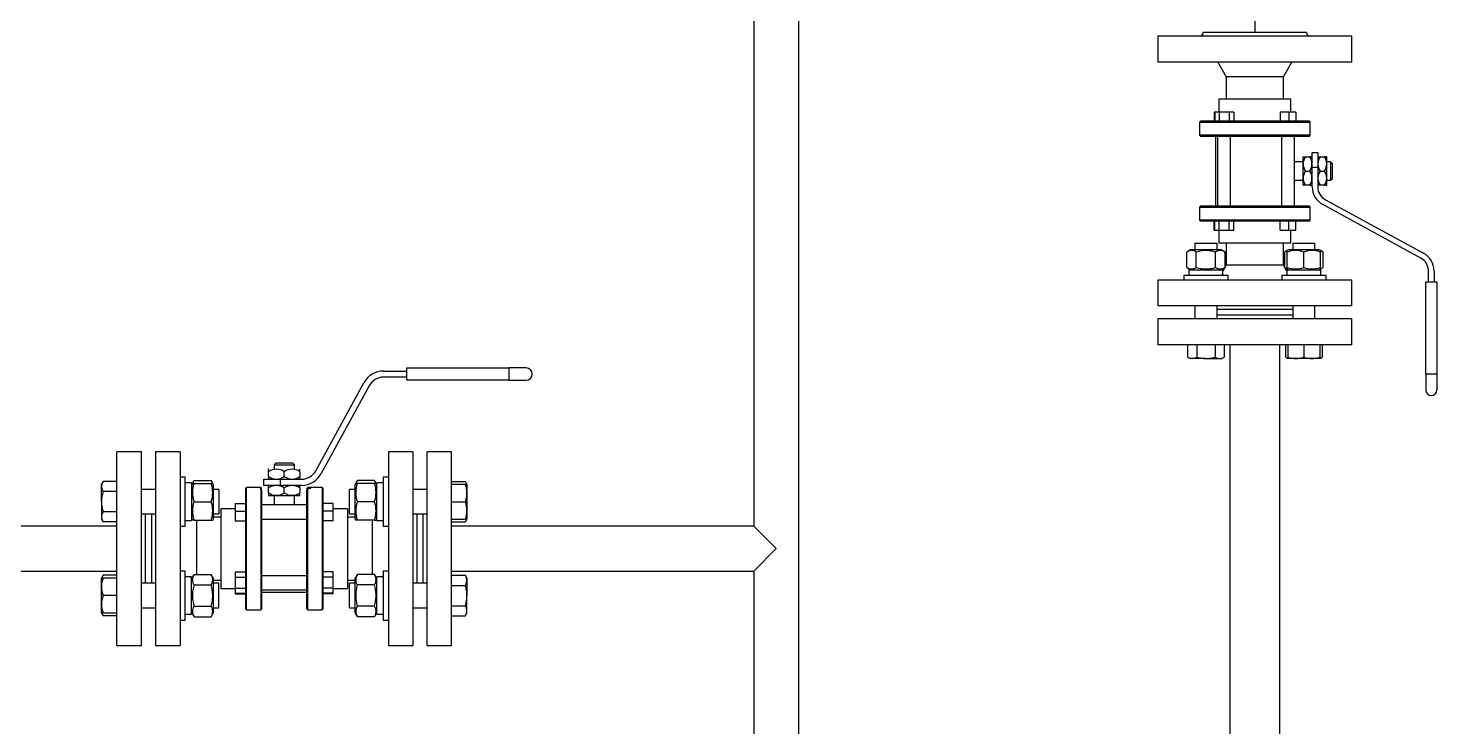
# Model space of a CAD drawing. Extents: x -681219 to -550379, y -242630 to -158199.
# Drawn here: x -632860 to -631886, y -172770 to -172287 of the extents above; entities that cross this region are included whole.
import ezdxf

# ---------------------------------------------------------------- set-up
doc = ezdxf.new("R2010")
doc.units = 0
doc.header["$LTSCALE"] = 1000
doc.linetypes.add('K', pattern=[2.5, 1.25, -0.25, 0.25, -0.25, 0.25, -0.25])
for name, color, linetype in [('$DDT_AUDIT_GENERATED_(78)', 7, 'CONTINUOUS'), ('$DDT_AUDIT_GENERATED_(9B)', 7, 'CONTINUOUS'), ('07', 6, 'K'), ('12_GB93', 7, 'CONTINUOUS'), ('12_GB97.1', 7, 'CONTINUOUS'), ('GBT_9119.8_法兰_DN', 7, 'CONTINUOUS'), ('M12_GB6170', 7, 'CONTINUOUS'), ('M12×50_GB5782', 7, 'CONTINUOUS'), ('M12×55_GB5782', 7, 'CONTINUOUS'), ('MYGL165_070101', 7, 'CONTINUOUS'), ('MYGL165_070102', 7, 'CONTINUOUS'), ('MYGL165_070201', 7, 'CONTINUOUS'), ('MYGL165_080101', 7, 'CONTINUOUS')]:
    doc.layers.add(name, color=color, linetype=linetype)

msp = doc.modelspace()

# ---------------------------------------------------------------- linework, layer by layer
at = {"layer": '$DDT_AUDIT_GENERATED_(78)', "color": 7, "linetype": 'Continuous'}
for p, q in [((-632078.8056, -172292.8075), (-632078.8056, -172310.6898)), ((-631944.6879, -172292.8075), (-632078.8056, -172292.8075)), ((-631975.9821, -172290.2529), (-632047.5115, -172290.2529)), ((-631944.6879, -172310.6898), (-631944.6879, -172292.8075)), ((-631944.6879, -172310.6898), (-632078.8056, -172310.6898)), ((-632037.293, -172310.6898), (-632031.5451, -172320.9083)), ((-631991.9484, -172320.9083), (-631986.2005, -172310.6898)), ((-632031.5451, -172320.9083), (-632031.5451, -172336.2361)), ((-631991.9484, -172320.9083), (-632031.5451, -172320.9083)), ((-631991.9484, -172336.2361), (-631991.9484, -172320.9083)), ((-632036.6543, -172336.2361), (-632036.6543, -172345.1772)), ((-631986.8392, -172336.2361), (-632036.6543, -172336.2361)), ((-631986.8392, -172345.1772), (-631986.8392, -172336.2361)), ((-632040.0262, -172345.1772), (-632040.0262, -172351.5638)), ((-632039.5189, -172345.1772), (-632040.0262, -172345.1772)), ((-632039.5189, -172345.1772), (-632039.5189, -172351.5638)), ((-632036.4941, -172345.1772), (-632039.5189, -172345.1772)), ((-632036.4941, -172345.1772), (-632036.4941, -172351.5638)), ((-632029.5801, -172345.1772), (-632036.4941, -172345.1772)), ((-632029.5801, -172345.1772), (-632029.5801, -172351.5638)), ((-632026.3392, -172345.1772), (-632029.5801, -172345.1772)), ((-632026.3392, -172345.1772), (-632026.3392, -172351.5638)), ((-631994.2704, -172345.1772), (-631994.2704, -172351.5638)), ((-631988.2207, -172345.1772), (-631994.2704, -172345.1772)), ((-631988.2207, -172345.1772), (-631988.2207, -172351.5638)), ((-631983.4673, -172345.1772), (-631988.2207, -172345.1772)), ((-631983.4673, -172345.1772), (-631983.4673, -172351.5638)), ((-632049.4274, -172351.5638), (-632050.0661, -172352.2024)), ((-632050.0661, -172352.2024), (-632050.0661, -172361.1436)), ((-632050.0661, -172352.2024), (-631973.4274, -172352.2024)), ((-631974.0661, -172351.5638), (-632049.4274, -172351.5638)), ((-631973.4274, -172352.2024), (-631974.0661, -172351.5638)), ((-631973.4274, -172361.1436), (-631973.4274, -172352.2024)), ((-632050.0661, -172361.1436), (-632049.4274, -172361.7823)), ((-631973.4274, -172361.1436), (-632050.0661, -172361.1436)), ((-632049.4274, -172361.7823), (-631974.0661, -172361.7823)), ((-632039.0888, -172361.7823), (-632039.0888, -172410.3201)), ((-632037.6237, -172361.7823), (-632037.6237, -172410.3201)), ((-632028.6628, -172410.3201), (-632028.6628, -172361.7823)), ((-631993.3655, -172361.7823), (-631993.3655, -172410.3201)), ((-631984.4047, -172410.3201), (-631984.4047, -172361.7823)), ((-631974.0661, -172361.7823), (-631973.4274, -172361.1436)), ((-631978.4089, -172376.2159), (-631978.5367, -172376.3436)), ((-631978.5367, -172376.3436), (-631978.5367, -172395.7587)), ((-631978.4089, -172376.2159), (-631976.8874, -172376.2159)), ((-631976.8874, -172376.2159), (-631973.7994, -172376.2159)), ((-631972.2779, -172376.2159), (-631973.7994, -172376.2159)), ((-631972.1501, -172376.3436), (-631972.2779, -172376.2159)), ((-631972.1501, -172383.4966), (-631972.1501, -172373.2781)), ((-631972.1501, -172373.2781), (-631968.3182, -172373.2781)), ((-631968.3182, -172373.2781), (-631968.3182, -172383.4966)), ((-631968.1905, -172376.2159), (-631968.3182, -172376.3436)), ((-631968.1905, -172376.2159), (-631966.6689, -172376.2159)), ((-631966.6689, -172376.2159), (-631963.5809, -172376.2159)), ((-631962.0594, -172376.2159), (-631963.5809, -172376.2159)), ((-631961.9316, -172376.3436), (-631962.0594, -172376.2159)), ((-631961.9316, -172395.7587), (-631961.9316, -172376.3436)), ((-631978.5367, -172379.6646), (-631984.4047, -172379.6646)), ((-631976.8874, -172386.0512), (-631973.7994, -172386.0512)), ((-631972.1501, -172396.8683), (-631972.1501, -172383.4966)), ((-631968.3182, -172383.4966), (-631972.1501, -172383.4966)), ((-631968.3182, -172383.4966), (-631968.3182, -172396.8683)), ((-631966.6689, -172386.0512), (-631963.5809, -172386.0512)), ((-631959.377, -172379.6646), (-631961.9316, -172379.6646)), ((-631958.0997, -172380.9419), (-631959.377, -172379.6646)), ((-631959.377, -172379.6646), (-631959.377, -172392.4377)), ((-631958.0997, -172391.1604), (-631958.0997, -172380.9419)), ((-631984.4047, -172392.4377), (-631978.5367, -172392.4377)), ((-631978.5367, -172395.7587), (-631978.4089, -172395.8865)), ((-631976.8874, -172395.8865), (-631978.4089, -172395.8865)), ((-631973.7994, -172395.8865), (-631976.8874, -172395.8865)), ((-631973.7994, -172395.8865), (-631972.2779, -172395.8865)), ((-631972.2779, -172395.8865), (-631972.1501, -172395.7587)), ((-631968.3182, -172395.7587), (-631968.1905, -172395.8865)), ((-631966.6689, -172395.8865), (-631968.1905, -172395.8865)), ((-631963.5809, -172395.8865), (-631966.6689, -172395.8865)), ((-631963.5809, -172395.8865), (-631962.0594, -172395.8865)), ((-631962.0594, -172395.8865), (-631961.9316, -172395.7587)), ((-631961.9316, -172392.4377), (-631959.377, -172392.4377)), ((-631959.377, -172392.4377), (-631958.0997, -172391.1604)), ((-632049.4274, -172410.3201), (-632050.0661, -172410.9587)), ((-632050.0661, -172410.9587), (-632050.0661, -172419.8999)), ((-632050.0661, -172410.9587), (-631973.4274, -172410.9587)), ((-631974.0661, -172410.3201), (-632049.4274, -172410.3201)), ((-631973.4274, -172410.9587), (-631974.0661, -172410.3201)), ((-631973.4274, -172419.8999), (-631973.4274, -172410.9587)), ((-631897.0065, -172446.1802), (-631964.8255, -172409.2043)), ((-631962.9912, -172405.84), (-631895.1722, -172442.8158)), ((-632050.0661, -172419.8999), (-632049.4274, -172420.5386)), ((-631973.4274, -172419.8999), (-632050.0661, -172419.8999)), ((-632049.4274, -172420.5386), (-631974.0661, -172420.5386)), ((-632040.0262, -172426.9251), (-632040.0262, -172420.5386)), ((-632039.5189, -172426.9251), (-632039.5189, -172420.5386)), ((-632036.4941, -172426.9251), (-632036.4941, -172420.5386)), ((-632029.5801, -172426.9251), (-632029.5801, -172420.5386)), ((-632026.3392, -172426.9251), (-632026.3392, -172420.5386)), ((-631994.2704, -172426.9251), (-631994.2704, -172420.5386)), ((-631988.2207, -172426.9251), (-631988.2207, -172420.5386)), ((-631983.4673, -172426.9251), (-631983.4673, -172420.5386)), ((-631974.0661, -172420.5386), (-631973.4274, -172419.8999)), ((-632040.0262, -172426.9251), (-632039.5189, -172426.9251)), ((-632039.5189, -172426.9251), (-632036.4941, -172426.9251)), ((-632036.6543, -172426.9251), (-632036.6543, -172435.8663)), ((-632036.4941, -172426.9251), (-632029.5801, -172426.9251)), ((-632029.5801, -172426.9251), (-632026.3392, -172426.9251)), ((-631994.2704, -172426.9251), (-631988.2207, -172426.9251)), ((-631988.2207, -172426.9251), (-631983.4673, -172426.9251)), ((-631986.8392, -172435.8663), (-631986.8392, -172426.9251)), ((-631986.8392, -172435.8663), (-632036.6543, -172435.8663)), ((-632031.5451, -172435.8663), (-632031.5451, -172451.194)), ((-631991.9484, -172451.194), (-631991.9484, -172435.8663)), ((-632032.4299, -172452.7671), (-632033.8759, -172455.3377)), ((-632031.5451, -172451.194), (-632032.342, -172452.6108)), ((-631991.9484, -172451.194), (-632031.5451, -172451.194)), ((-631989.6282, -172455.3189), (-631991.9484, -172451.194)), ((-632078.8056, -172461.4125), (-632078.8056, -172479.2949)), ((-631944.6879, -172461.4125), (-632078.8056, -172461.4125)), ((-631944.6879, -172479.2949), (-631944.6879, -172461.4125)), ((-631893.5955, -172526.5554), (-631893.5955, -172462.6898)), ((-631893.5955, -172462.6898), (-631885.9316, -172462.6898)), ((-631891.6795, -172462.6898), (-631891.6795, -172455.1519)), ((-631887.8476, -172455.1519), (-631887.8476, -172462.6898)), ((-631885.9316, -172462.6898), (-631885.9316, -172526.5554)), ((-631944.6879, -172479.2949), (-632078.8056, -172479.2949)), ((-631985.5408, -172481.8495), (-632037.9527, -172481.8495)), ((-631893.5955, -172526.5554), (-631893.5955, -172537.4125)), ((-631885.9316, -172526.5554), (-631893.5955, -172526.5554)), ((-631885.9316, -172526.5554), (-631885.9316, -172537.4125))]:
    msp.add_line(p, q, dxfattribs=at)
for centre, radius, start, end in [((-632050.0661, -172290.2529), 2.5546, 270, 0), ((-631973.4274, -172290.2529), 2.5546, 180, 270), ((-631969.5825, -172381.1335), 8.806, 146.05178, 213.94822), ((-631981.0865, -172381.1335), 8.7912, 325.9868205, 34.0131795), ((-631959.364, -172381.1335), 8.806, 146.05178, 213.94822), ((-631970.868, -172381.1335), 8.7912, 325.9868205, 34.0131795), ((-631969.6003, -172390.9688), 8.7912, 145.9868205, 214.0131795), ((-631981.1043, -172390.9688), 8.806, 326.05178, 33.94822), ((-631959.3818, -172390.9688), 8.7912, 145.9868205, 214.0131795), ((-631970.8858, -172390.9688), 8.806, 326.05178, 33.94822), ((-631958.0997, -172396.8683), 14.0504, 180, 241.4001527), ((-631958.0997, -172396.8683), 10.2185, 180, 241.4001527), ((-631901.898, -172455.1519), 14.0504, 0, 61.4001527), ((-631901.898, -172455.1519), 10.2185, 0, 61.4001527), ((-631889.7636, -172537.4125), 3.8319, 180, 0)]:
    msp.add_arc(centre, radius, start, end, dxfattribs=at)
at = {"layer": '$DDT_AUDIT_GENERATED_(9B)', "color": 7, "linetype": 'Continuous'}
for p, q in [((-632598.2982, -172530.7063), (-632598.2982, -172522.2357)), ((-632598.2982, -172522.2357), (-632527.7099, -172522.2357)), ((-632527.7099, -172522.2357), (-632527.7099, -172530.7063)), ((-632515.7099, -172522.2357), (-632527.7099, -172522.2357)), ((-632614.3267, -172524.3533), (-632598.2982, -172524.3533)), ((-632598.2982, -172528.5886), (-632614.3267, -172528.5886)), ((-632527.7099, -172530.7063), (-632598.2982, -172530.7063)), ((-632527.7099, -172530.7063), (-632515.7099, -172530.7063)), ((-632661.1322, -172593.2891), (-632627.9613, -172532.449)), ((-632624.2428, -172534.4764), (-632657.4137, -172595.3165)), ((-632755.004, -172580.118), (-632771.9452, -172580.118)), ((-632771.9452, -172580.118), (-632771.9452, -172714.2357)), ((-632755.004, -172580.118), (-632755.004, -172714.2357)), ((-632594.0629, -172580.118), (-632611.004, -172580.118)), ((-632611.004, -172580.118), (-632611.004, -172714.2357)), ((-632594.0629, -172580.118), (-632594.0629, -172714.2357)), ((-632688.6511, -172587.8827), (-632690.0629, -172589.2945)), ((-632690.0629, -172589.2945), (-632690.0629, -172592.118)), ((-632690.0629, -172589.2945), (-632675.9452, -172589.2945)), ((-632688.6511, -172587.8827), (-632677.357, -172587.8827)), ((-632675.9452, -172589.2945), (-632677.357, -172587.8827)), ((-632675.9452, -172592.118), (-632675.9452, -172589.2945)), ((-632697.1217, -172599.1769), (-632685.8276, -172599.1769)), ((-632697.1217, -172603.4122), (-632697.1217, -172599.1769)), ((-632693.7334, -172592.118), (-632693.8746, -172592.2592)), ((-632693.8746, -172593.9409), (-632693.8746, -172592.2592)), ((-632693.8746, -172597.354), (-632693.8746, -172593.9409)), ((-632693.8746, -172597.354), (-632693.8746, -172599.0357)), ((-632693.8746, -172599.0357), (-632693.7334, -172599.1769)), ((-632685.8276, -172599.1769), (-632685.8276, -172603.4122)), ((-632685.8276, -172599.1769), (-632671.0483, -172599.1769)), ((-632683.004, -172597.354), (-632683.004, -172593.9409)), ((-632672.1334, -172592.2592), (-632672.2746, -172592.118)), ((-632672.2746, -172599.1769), (-632672.1334, -172599.0357)), ((-632672.1334, -172593.9409), (-632672.1334, -172592.2612)), ((-632672.1334, -172593.9409), (-632672.1334, -172597.354)), ((-632672.1334, -172599.0357), (-632672.1334, -172597.354)), ((-632709.1217, -172604.8239), (-632709.8276, -172605.5298)), ((-632709.8276, -172605.5298), (-632709.8276, -172688.8239)), ((-632699.2393, -172604.8239), (-632709.1217, -172604.8239)), ((-632709.1217, -172689.5298), (-632709.1217, -172604.8239)), ((-632698.8635, -172605.1998), (-632699.2393, -172604.8239)), ((-632699.2393, -172605.6293), (-632699.2393, -172604.8239)), ((-632699.2393, -172605.7781), (-632698.8635, -172606.2106)), ((-632699.2393, -172605.7781), (-632699.2393, -172689.5298)), ((-632698.8635, -172605.1998), (-632698.8635, -172605.8878)), ((-632698.8635, -172605.8878), (-632698.8635, -172606.2106)), ((-632698.8635, -172606.2106), (-632698.8635, -172607.0034)), ((-632698.8635, -172607.0034), (-632698.5334, -172607.3484)), ((-632698.5334, -172607.3484), (-632698.5334, -172606.7359)), ((-632698.5334, -172688.8239), (-632698.5334, -172607.3484)), ((-632685.8276, -172603.4122), (-632697.1217, -172603.4122)), ((-632693.7334, -172603.4122), (-632693.8746, -172603.5533)), ((-632693.8746, -172605.235), (-632693.8746, -172603.5533)), ((-632693.8746, -172608.6481), (-632693.8746, -172605.235)), ((-632693.8746, -172608.6481), (-632693.8746, -172610.3298)), ((-632671.0483, -172603.4122), (-632685.8276, -172603.4122)), ((-632683.004, -172608.6481), (-632683.004, -172605.235)), ((-632672.1334, -172603.5533), (-632672.2746, -172603.4122)), ((-632672.1334, -172605.235), (-632672.1334, -172603.5553)), ((-632672.1334, -172605.235), (-632672.1334, -172608.6481)), ((-632672.1334, -172610.3298), (-632672.1334, -172608.6481)), ((-632667.4746, -172606.7359), (-632667.1446, -172606.3961)), ((-632667.4746, -172688.8239), (-632667.4746, -172606.7359)), ((-632666.7687, -172604.8239), (-632667.1446, -172605.1998)), ((-632667.1446, -172605.1998), (-632667.1446, -172605.3373)), ((-632667.0271, -172605.2141), (-632667.1446, -172605.3373)), ((-632667.1446, -172606.2106), (-632667.1446, -172605.3373)), ((-632667.1446, -172606.2106), (-632666.7687, -172605.7781)), ((-632667.1446, -172606.3961), (-632667.1446, -172606.2106)), ((-632667.0271, -172606.0754), (-632667.0271, -172605.2141)), ((-632656.8864, -172604.8239), (-632666.7687, -172604.8239)), ((-632666.7687, -172604.9925), (-632666.7687, -172604.8239)), ((-632666.7687, -172689.5298), (-632666.7687, -172605.7781)), ((-632656.1805, -172605.5298), (-632656.8864, -172604.8239)), ((-632656.8864, -172604.8239), (-632656.8864, -172689.5298)), ((-632656.1805, -172688.8239), (-632656.1805, -172605.5298)), ((-632716.8864, -172619.6475), (-632726.7687, -172619.6475)), ((-632726.7687, -172619.6475), (-632726.7687, -172674.7063)), ((-632716.8864, -172615.9207), (-632716.8864, -172621.1744)), ((-632716.8864, -172615.9207), (-632709.8276, -172615.9207)), ((-632667.4746, -172616.9567), (-632698.5334, -172616.9567)), ((-632693.8746, -172610.3298), (-632693.7334, -172610.471)), ((-632693.7334, -172610.471), (-632672.2746, -172610.471)), ((-632690.0629, -172610.471), (-632690.0629, -172616.9567)), ((-632675.9452, -172616.9567), (-632675.9452, -172610.471)), ((-632672.2746, -172610.471), (-632672.1334, -172610.3298)), ((-632649.1217, -172615.9207), (-632656.1805, -172615.9207)), ((-632649.1217, -172621.1744), (-632649.1217, -172615.9207)), ((-632639.2393, -172619.6475), (-632649.1217, -172619.6475)), ((-632639.2393, -172619.6475), (-632639.2393, -172674.7063)), ((-632774.7687, -172623.2037), (-632774.7687, -172671.15)), ((-632743.7099, -172627.439), (-632743.7099, -172664.9487)), ((-632726.7687, -172625.2945), (-632731.8511, -172625.2945)), ((-632716.8864, -172621.1744), (-632716.8864, -172627.8609)), ((-632716.8864, -172621.1744), (-632709.8276, -172621.1744)), ((-632716.8864, -172627.8609), (-632709.8276, -172627.8609)), ((-632698.5334, -172626.8607), (-632667.4746, -172626.8607)), ((-632649.1217, -172621.1744), (-632656.1805, -172621.1744)), ((-632649.1217, -172627.8609), (-632656.1805, -172627.8609)), ((-632649.1217, -172627.8609), (-632649.1217, -172621.1744)), ((-632634.157, -172625.2945), (-632639.2393, -172625.2945)), ((-632622.2982, -172627.439), (-632622.2982, -172664.9487)), ((-632591.2393, -172623.2037), (-632591.2393, -172671.15)), ((-632716.8864, -172663.3053), (-632709.8276, -172663.3053)), ((-632716.8864, -172663.3053), (-632716.8864, -172666.8874)), ((-632716.8864, -172666.8874), (-632709.8276, -172666.8874)), ((-632716.8864, -172666.8874), (-632716.8864, -172674.5292)), ((-632667.4746, -172665.8736), (-632698.5334, -172665.8736)), ((-632649.1217, -172663.3053), (-632656.1805, -172663.3053)), ((-632649.1217, -172666.8874), (-632656.1805, -172666.8874)), ((-632649.1217, -172666.8874), (-632649.1217, -172663.3053)), ((-632649.1217, -172674.5292), (-632649.1217, -172666.8874)), ((-632731.8511, -172669.0592), (-632726.7687, -172669.0592)), ((-632726.7687, -172674.7063), (-632716.8864, -172674.7063)), ((-632716.8864, -172674.5292), (-632709.8276, -172674.5292)), ((-632716.8864, -172674.5292), (-632716.8864, -172677.8724)), ((-632716.8864, -172677.8724), (-632709.8276, -172677.8724)), ((-632716.8864, -172677.8724), (-632716.8864, -172678.4331)), ((-632716.8864, -172678.4331), (-632709.8276, -172678.4331)), ((-632698.5334, -172675.7776), (-632667.4746, -172675.7776)), ((-632698.5334, -172677.3971), (-632667.4746, -172677.3971)), ((-632649.1217, -172674.5292), (-632656.1805, -172674.5292)), ((-632649.1217, -172677.8724), (-632656.1805, -172677.8724)), ((-632649.1217, -172678.4331), (-632656.1805, -172678.4331)), ((-632649.1217, -172677.8724), (-632649.1217, -172674.5292)), ((-632649.1217, -172674.7063), (-632639.2393, -172674.7063)), ((-632649.1217, -172678.4331), (-632649.1217, -172677.8724)), ((-632639.2393, -172669.0592), (-632634.157, -172669.0592)), ((-632709.8276, -172688.8239), (-632709.1217, -172689.5298)), ((-632709.1217, -172689.5298), (-632699.2393, -172689.5298)), ((-632699.2393, -172689.5298), (-632698.5334, -172688.8239)), ((-632667.4746, -172688.8239), (-632666.7687, -172689.5298)), ((-632666.7687, -172689.5298), (-632656.8864, -172689.5298)), ((-632656.8864, -172689.5298), (-632656.1805, -172688.8239)), ((-632771.9452, -172714.2357), (-632755.004, -172714.2357)), ((-632611.004, -172714.2357), (-632594.0629, -172714.2357))]:
    msp.add_line(p, q, dxfattribs=at)
for centre, radius, start, end in [((-632515.7099, -172526.471), 4.2353, 270, 90), ((-632614.3267, -172539.8827), 15.5294, 90, 151.4001526), ((-632614.3267, -172539.8827), 11.2941, 90, 151.4001526), ((-632688.4393, -172601.9951), 9.7166, 55.9868205, 124.0131795), ((-632688.4393, -172601.9951), 9.7166, 55.9868994, 124.0131006), ((-632688.4393, -172589.2801), 9.7329, 236.0517799, 303.9482201), ((-632688.4393, -172589.2998), 9.7166, 235.9868994, 304.0131006), ((-632677.5687, -172601.9951), 9.7166, 55.9868205, 124.0131795), ((-632677.5687, -172602.0148), 9.7329, 56.0517799, 123.9482201), ((-632677.5687, -172589.2998), 9.7166, 235.9868205, 304.0131795), ((-632677.5687, -172589.2801), 9.7329, 236.0517799, 303.9482201), ((-632671.0483, -172587.8827), 11.2941, 270, 331.4001526), ((-632671.0483, -172587.8827), 15.5294, 270, 331.4001526), ((-632688.4393, -172613.2892), 9.7166, 55.9868205, 124.0131795), ((-632688.4393, -172600.5742), 9.7329, 236.0517799, 303.9482201), ((-632688.4393, -172600.5939), 9.7166, 235.9868994, 304.0131006), ((-632677.5687, -172613.2892), 9.7166, 55.9868205, 124.0131795), ((-632677.5687, -172613.3089), 9.7329, 56.0517799, 123.9482201), ((-632677.5687, -172600.594), 9.7166, 235.9868205, 304.0131795), ((-632677.5687, -172600.5742), 9.7329, 236.0517799, 303.9482201)]:
    msp.add_arc(centre, radius, start, end, dxfattribs=at)
for points, weights in [([(-632699.2393, -172605.6293), (-632699.3953, -172605.6827), (-632699.5508, -172605.7397)], [1, 0.999978874365, 1]), ([(-632698.8635, -172605.8878), (-632699.0508, -172605.7569), (-632699.2393, -172605.6293)], [1, 0.999979416784, 1]), ([(-632664.5327, -172605.5203), (-632665.6437, -172605.167), (-632666.7687, -172604.9925)], [1, 0.998934767667, 1]), ([(-632664.5327, -172605.5203), (-632665.6542, -172605.6392), (-632666.7687, -172605.7781)], [1, 0.999879220263, 1])]:
    msp.add_rational_spline(points, weights, degree=2, dxfattribs=at)
for points in [[(-632699.5508, -172605.7397), (-632699.395, -172605.7587), (-632699.2393, -172605.7781)], [(-632666.7687, -172604.9925), (-632666.8983, -172605.1025), (-632667.0271, -172605.2141)]]:
    msp.add_open_spline(points, degree=2, dxfattribs=at)
at = {"layer": '07', "linetype": 'K'}
msp.add_line((-632011.7468, -171514.3828), (-632011.7468, -172290.2529), dxfattribs=at)
at = {"layer": '12_GB93', "color": 7, "linetype": 'Continuous'}
for p, q in [((-632057.3678, -172454.2596), (-632057.3678, -172458.2193)), ((-632057.3678, -172454.2596), (-632033.8653, -172454.2596)), ((-632033.8653, -172454.8395), (-632033.8653, -172454.2596)), ((-631989.6282, -172454.2596), (-631989.6282, -172458.2193)), ((-631989.6282, -172454.2596), (-631966.1257, -172454.2596)), ((-631966.1257, -172458.2193), (-631966.1257, -172454.2596)), ((-632033.8653, -172455.3189), (-632033.8653, -172454.8395)), ((-632033.8653, -172458.2193), (-632033.8653, -172457.6394)), ((-632747.0982, -172601.7449), (-632751.4746, -172601.7449)), ((-632747.0982, -172601.7449), (-632747.0982, -172627.7214)), ((-632614.5334, -172601.7449), (-632618.9099, -172601.7449)), ((-632618.9099, -172627.7214), (-632618.9099, -172601.7449)), ((-632751.4746, -172627.7214), (-632747.0982, -172627.7214)), ((-632618.9099, -172627.7214), (-632614.5334, -172627.7214)), ((-632750.8337, -172666.6324), (-632751.4746, -172666.6324)), ((-632747.0982, -172666.6324), (-632747.7391, -172666.6324)), ((-632747.0982, -172666.6482), (-632747.0982, -172666.6324)), ((-632747.0982, -172666.6482), (-632747.0982, -172667.1811)), ((-632747.0982, -172692.6088), (-632747.0982, -172667.1811)), ((-632618.269, -172666.6324), (-632618.9099, -172666.6324)), ((-632618.9099, -172692.6088), (-632618.9099, -172666.6324)), ((-632614.5334, -172666.6324), (-632615.1744, -172666.6324)), ((-632751.4746, -172692.6088), (-632747.0982, -172692.6088)), ((-632618.9099, -172692.6088), (-632614.5334, -172692.6088))]:
    msp.add_line(p, q, dxfattribs=at)
for centre, radius, start, end in [((-632045.6166, -172454.8395), 11.7513, 343.285053, 0), ((-632045.6166, -172457.6394), 11.7513, 357.1715257, 6.8420175), ((-632750.8337, -172679.6206), 12.9882, 73.2850529, 90), ((-632747.7391, -172679.6206), 12.9882, 87.1715258, 96.8420175), ((-632618.269, -172679.6206), 12.9882, 73.2850529, 90), ((-632615.1744, -172679.6206), 12.9882, 87.1715258, 96.8420175)]:
    msp.add_arc(centre, radius, start, end, dxfattribs=at)
at = {"layer": '12_GB97.1', "color": 7, "linetype": 'Continuous'}
for p, q in [((-632060.9443, -172458.2193), (-632060.9443, -172461.4125)), ((-632030.2888, -172458.2193), (-632060.9443, -172458.2193)), ((-632030.2888, -172461.4125), (-632030.2888, -172458.2193)), ((-631993.2047, -172458.2193), (-631993.2047, -172461.4125)), ((-631962.5492, -172458.2193), (-631993.2047, -172458.2193)), ((-631962.5492, -172461.4125), (-631962.5492, -172458.2193)), ((-632751.4746, -172597.792), (-632755.004, -172597.792)), ((-632751.4746, -172631.6743), (-632751.4746, -172597.792)), ((-632611.004, -172597.792), (-632614.5334, -172597.792)), ((-632614.5334, -172597.792), (-632614.5334, -172631.6743)), ((-632755.004, -172631.6743), (-632751.4746, -172631.6743)), ((-632614.5334, -172631.6743), (-632611.004, -172631.6743)), ((-632751.4746, -172662.6794), (-632755.004, -172662.6794)), ((-632751.4746, -172696.5618), (-632751.4746, -172662.6794)), ((-632611.004, -172662.6794), (-632614.5334, -172662.6794)), ((-632614.5334, -172662.6794), (-632614.5334, -172696.5618)), ((-632755.004, -172696.5618), (-632751.4746, -172696.5618)), ((-632614.5334, -172696.5618), (-632611.004, -172696.5618))]:
    msp.add_line(p, q, dxfattribs=at)
at = {"layer": 'GBT_9119.8_法兰_DN', "color": 7, "linetype": 'Continuous'}
for p, q in [((-632078.8056, -172488.2361), (-632078.8056, -172506.1184)), ((-631944.6879, -172488.2361), (-632078.8056, -172488.2361)), ((-631985.5408, -172485.6814), (-632037.9527, -172485.6814)), ((-631944.6879, -172506.1184), (-631944.6879, -172488.2361)), ((-631944.6879, -172506.1184), (-632078.8056, -172506.1184)), ((-632781.8276, -172580.118), (-632798.7687, -172580.118)), ((-632798.7687, -172714.2357), (-632798.7687, -172580.118)), ((-632781.8276, -172714.2357), (-632781.8276, -172580.118)), ((-632567.2393, -172580.118), (-632584.1805, -172580.118)), ((-632584.1805, -172714.2357), (-632584.1805, -172580.118)), ((-632567.2393, -172714.2357), (-632567.2393, -172580.118)), ((-632779.004, -172671.15), (-632779.004, -172623.2037)), ((-632587.004, -172671.15), (-632587.004, -172623.2037)), ((-632798.7687, -172714.2357), (-632781.8276, -172714.2357)), ((-632584.1805, -172714.2357), (-632567.2393, -172714.2357))]:
    msp.add_line(p, q, dxfattribs=at)
at = {"layer": 'M12_GB6170', "color": 7, "linetype": 'Continuous'}
for p, q in [((-632056.2183, -172440.4646), (-632058.8912, -172442.0079)), ((-632058.8912, -172452.7163), (-632058.8912, -172442.0079)), ((-632035.0149, -172440.4646), (-632056.2183, -172440.4646)), ((-632052.2539, -172452.7165), (-632052.2539, -172442.0077)), ((-632038.9793, -172452.7165), (-632038.9793, -172442.0077)), ((-632032.342, -172442.0079), (-632035.0149, -172440.4646)), ((-632032.342, -172452.7163), (-632032.342, -172442.0079)), ((-631989.3727, -172440.9809), (-631991.1515, -172442.0079)), ((-631991.1515, -172452.6108), (-631991.1515, -172442.0079)), ((-631988.4786, -172440.4646), (-631989.3727, -172440.9809)), ((-631989.3727, -172442.0077), (-631989.3727, -172440.9809)), ((-631989.3727, -172452.7165), (-631989.3727, -172442.0077)), ((-631967.2753, -172440.4646), (-631988.4786, -172440.4646)), ((-631977.8769, -172452.7163), (-631977.8769, -172442.0079)), ((-631966.3811, -172440.9809), (-631967.2753, -172440.4646)), ((-631964.6023, -172442.0079), (-631966.3811, -172440.9809)), ((-631966.3811, -172442.0077), (-631966.3811, -172440.9809)), ((-631966.3811, -172452.7165), (-631966.3811, -172442.0077)), ((-631964.6023, -172452.7163), (-631964.6023, -172442.0079)), ((-632058.8912, -172452.7163), (-632056.2183, -172454.2596)), ((-632035.0149, -172454.2596), (-632032.342, -172452.7163)), ((-631991.0636, -172452.7671), (-631989.3727, -172453.7434)), ((-631989.3727, -172452.7165), (-631989.3727, -172453.7434)), ((-631989.3727, -172453.7434), (-631988.4786, -172454.2596)), ((-631967.2753, -172454.2596), (-631966.3811, -172453.7434)), ((-631966.3811, -172453.7434), (-631964.6023, -172452.7163)), ((-631966.3811, -172453.7434), (-631966.3811, -172452.7165)), ((-632745.3925, -172600.0612), (-632746.5276, -172602.0273)), ((-632745.3925, -172600.0612), (-632733.5568, -172600.0612)), ((-632732.4217, -172602.0273), (-632733.5568, -172600.0612)), ((-632632.4513, -172600.0612), (-632633.5864, -172602.0273)), ((-632620.6156, -172600.0612), (-632632.4513, -172600.0612)), ((-632619.4805, -172602.0273), (-632620.6156, -172600.0612)), ((-632746.5276, -172602.0273), (-632747.0982, -172603.0155)), ((-632746.5276, -172602.0273), (-632745.3926, -172602.0273)), ((-632745.3926, -172602.0273), (-632733.5566, -172602.0273)), ((-632732.4217, -172602.0273), (-632733.5566, -172602.0273)), ((-632731.8511, -172603.0155), (-632732.4217, -172602.0273)), ((-632731.8511, -172626.4508), (-632731.8511, -172603.0155)), ((-632633.5864, -172602.0273), (-632634.157, -172603.0155)), ((-632634.157, -172603.0155), (-632634.157, -172626.4508)), ((-632633.5864, -172602.0273), (-632632.4515, -172602.0273)), ((-632620.6154, -172602.0273), (-632632.4515, -172602.0273)), ((-632619.4805, -172602.0273), (-632620.6154, -172602.0273)), ((-632618.9099, -172603.0155), (-632619.4805, -172602.0273)), ((-632745.3925, -172614.7331), (-632733.5568, -172614.7331)), ((-632620.6156, -172614.7331), (-632632.4513, -172614.7331)), ((-632747.0982, -172626.4508), (-632746.5276, -172627.439)), ((-632745.3926, -172627.439), (-632746.5276, -172627.439)), ((-632745.3926, -172627.439), (-632733.5566, -172627.439)), ((-632733.5566, -172627.439), (-632732.4217, -172627.439)), ((-632732.4217, -172627.439), (-632731.8511, -172626.4508)), ((-632634.157, -172626.4508), (-632633.5864, -172627.439)), ((-632632.4515, -172627.439), (-632633.5864, -172627.439)), ((-632620.6154, -172627.439), (-632632.4515, -172627.439)), ((-632620.6154, -172627.439), (-632619.4805, -172627.439)), ((-632619.4805, -172627.439), (-632618.9099, -172626.4508)), ((-632745.3925, -172664.9487), (-632747.0982, -172667.9029)), ((-632745.3925, -172664.9487), (-632733.5568, -172664.9487)), ((-632731.8511, -172667.9029), (-632733.5568, -172664.9487)), ((-632731.8511, -172691.3382), (-632731.8511, -172667.9029)), ((-632632.4513, -172664.9487), (-632634.157, -172667.9029)), ((-632634.157, -172667.9029), (-632634.157, -172691.3382)), ((-632620.6156, -172664.9487), (-632632.4513, -172664.9487)), ((-632618.9099, -172667.9029), (-632620.6156, -172664.9487)), ((-632745.3926, -172672.2846), (-632733.5566, -172672.2846)), ((-632620.6154, -172672.2846), (-632632.4515, -172672.2846)), ((-632745.3926, -172686.9565), (-632733.5566, -172686.9565)), ((-632620.6154, -172686.9565), (-632632.4515, -172686.9565)), ((-632747.0982, -172691.3382), (-632745.3925, -172694.2925)), ((-632745.3925, -172694.2925), (-632733.5568, -172694.2925)), ((-632733.5568, -172694.2925), (-632731.8511, -172691.3382)), ((-632634.157, -172691.3382), (-632632.4513, -172694.2925)), ((-632620.6156, -172694.2925), (-632632.4513, -172694.2925)), ((-632620.6156, -172694.2925), (-632618.9099, -172691.3382))]:
    msp.add_line(p, q, dxfattribs=at)
for centre, radius, start, end in [((-632055.5724, -172446.9356), 5.9411, 56.0428624, 123.9600489), ((-632035.6608, -172446.9355), 5.9411, 56.0398025, 123.9572862), ((-631987.8328, -172446.9356), 5.9411, 105.088771, 123.9600489), ((-631983.6251, -172457.7276), 16.7377, 69.9144082, 110.0839111), ((-631972.1288, -172457.7277), 16.7378, 69.9161492, 110.0855318), ((-631967.9211, -172446.9355), 5.9411, 56.0398025, 74.9303965), ((-632055.5724, -172447.7887), 5.9411, 236.0398025, 303.9572862), ((-632035.6608, -172447.7886), 5.9411, 236.0428624, 303.9600489), ((-631987.8328, -172447.7887), 5.9411, 236.9069209, 254.9303965), ((-631983.6251, -172436.9965), 16.7378, 249.9161492, 290.0855318), ((-631972.1288, -172436.9966), 16.7377, 249.9144082, 290.0839111), ((-631967.9211, -172447.7886), 5.9411, 285.088771, 303.9600489), ((-632739.9461, -172603.7293), 6.5664, 146.0398026, 164.7226153), ((-632739.0032, -172603.7293), 6.5665, 15.2184712, 33.9600488), ((-632627.0049, -172603.7293), 6.5664, 146.0398026, 164.7226153), ((-632626.062, -172603.7293), 6.5665, 15.2184712, 33.9600488), ((-632728.0179, -172608.3799), 18.4996, 159.9161492, 200.0855317), ((-632750.9313, -172608.3799), 18.4996, 339.9144081, 20.083911), ((-632615.0768, -172608.3799), 18.4996, 159.9161492, 200.0855317), ((-632637.9901, -172608.3799), 18.4996, 339.9144081, 20.083911), ((-632728.018, -172621.0863), 18.4996, 159.9144081, 200.083911), ((-632750.9313, -172621.0863), 18.4996, 339.9161492, 20.0855317), ((-632615.0768, -172621.0863), 18.4996, 159.9144081, 200.083911), ((-632637.9901, -172621.0863), 18.4996, 339.9161492, 20.0855317), ((-632739.9461, -172668.6168), 6.5664, 146.0398026, 213.9572863), ((-632739.0032, -172668.6168), 6.5665, 326.0428622, 33.9600488), ((-632627.0049, -172668.6168), 6.5664, 146.0398026, 213.9572863), ((-632626.062, -172668.6168), 6.5665, 326.0428622, 33.9600488), ((-632739.9461, -172690.6244), 6.5665, 146.0428622, 213.9600488), ((-632739.0032, -172690.6244), 6.5664, 326.0398026, 33.9572863), ((-632627.0049, -172690.6244), 6.5665, 146.0428622, 213.9600488), ((-632626.062, -172690.6244), 6.5664, 326.0398026, 33.9572863)]:
    msp.add_arc(centre, radius, start, end, dxfattribs=at)
for points, knots in [([(-632038.9793, -172442.0077), (-632040.0521, -172441.698), (-632041.1392, -172441.44), (-632042.8017, -172441.17), (-632043.3626, -172441.0996), (-632044.4912, -172441.0048), (-632045.0538, -172440.9809), (-632046.7364, -172440.9808), (-632047.851, -172441.0771), (-632050.0683, -172441.4346), (-632051.1743, -172441.6961), (-632052.2539, -172442.0077)], [0, 0, 0, 0, 0.25, 0.25, 0.375, 0.375, 0.5, 0.5, 0.75, 0.75, 1, 1, 1, 1]), ([(-632052.2539, -172452.7165), (-632051.1743, -172453.0282), (-632050.0683, -172453.2896), (-632047.851, -172453.6471), (-632046.7364, -172453.7435), (-632045.0538, -172453.7433), (-632044.4912, -172453.7194), (-632043.3626, -172453.6247), (-632042.8017, -172453.5542), (-632041.1392, -172453.2842), (-632040.0521, -172453.0262), (-632038.9793, -172452.7165)], [0, 0, 0, 0, 0.25, 0.25, 0.5, 0.5, 0.625, 0.625, 0.75, 0.75, 1, 1, 1, 1]), ([(-632745.3926, -172672.2846), (-632745.735, -172673.4704), (-632746.0201, -172674.6719), (-632746.3185, -172676.5095), (-632746.3964, -172677.1294), (-632746.5011, -172678.3768), (-632746.5275, -172678.9986), (-632746.5277, -172680.8583), (-632746.4212, -172682.0903), (-632746.0261, -172684.541), (-632745.7371, -172685.7633), (-632745.3926, -172686.9565)], [0, 0, 0, 0, 0.25, 0.25, 0.375, 0.375, 0.5, 0.5, 0.75, 0.75, 1, 1, 1, 1]), ([(-632733.5566, -172686.9565), (-632733.2121, -172685.7633), (-632732.9231, -172684.541), (-632732.528, -172682.0903), (-632732.4216, -172680.8583), (-632732.4217, -172678.9986), (-632732.4481, -172678.3768), (-632732.5529, -172677.1294), (-632732.6308, -172676.5095), (-632732.9291, -172674.6719), (-632733.2143, -172673.4704), (-632733.5566, -172672.2846)], [0, 0, 0, 0, 0.25, 0.25, 0.5, 0.5, 0.625, 0.625, 0.75, 0.75, 1, 1, 1, 1]), ([(-632632.4515, -172672.2846), (-632632.7938, -172673.4704), (-632633.0789, -172674.6719), (-632633.3773, -172676.5095), (-632633.4552, -172677.1294), (-632633.56, -172678.3768), (-632633.5863, -172678.9986), (-632633.5865, -172680.8583), (-632633.4801, -172682.0903), (-632633.0849, -172684.541), (-632632.7959, -172685.7633), (-632632.4515, -172686.9565)], [0, 0, 0, 0, 0.25, 0.25, 0.375, 0.375, 0.5, 0.5, 0.75, 0.75, 1, 1, 1, 1]), ([(-632620.6154, -172686.9565), (-632620.271, -172685.7633), (-632619.982, -172684.541), (-632619.5868, -172682.0903), (-632619.4804, -172680.8583), (-632619.4806, -172678.9986), (-632619.5069, -172678.3768), (-632619.6117, -172677.1294), (-632619.6896, -172676.5095), (-632619.988, -172674.6719), (-632620.2731, -172673.4704), (-632620.6154, -172672.2846)], [0, 0, 0, 0, 0.25, 0.25, 0.5, 0.5, 0.625, 0.625, 0.75, 0.75, 1, 1, 1, 1])]:
    msp.add_open_spline(points, degree=3, knots=knots, dxfattribs=at)
at = {"layer": 'M12×50_GB5782', "color": 7, "linetype": 'Continuous'}
for p, q in [((-632808.2729, -172600.7214), (-632809.357, -172602.599)), ((-632809.357, -172614.7331), (-632809.357, -172602.599)), ((-632798.7687, -172607.7273), (-632808.2731, -172607.7273)), ((-632798.7687, -172600.7214), (-632808.2729, -172600.7214)), ((-632771.9452, -172606.2626), (-632781.8276, -172606.2626)), ((-632728.1805, -172606.2626), (-632731.8511, -172606.2626)), ((-632728.1805, -172606.2626), (-632728.1805, -172623.2037)), ((-632634.157, -172606.2626), (-632637.8276, -172606.2626)), ((-632637.8276, -172623.2037), (-632637.8276, -172606.2626)), ((-632584.1805, -172606.2626), (-632594.0629, -172606.2626)), ((-632567.2393, -172600.7214), (-632557.7351, -172600.7214)), ((-632567.2393, -172602.599), (-632557.735, -172602.599)), ((-632556.6511, -172602.599), (-632557.7351, -172600.7214)), ((-632557.735, -172602.599), (-632556.6511, -172602.599)), ((-632556.6511, -172602.599), (-632556.6511, -172626.8673)), ((-632809.357, -172614.7331), (-632809.357, -172626.8673)), ((-632567.2393, -172614.7331), (-632557.7351, -172614.7331)), ((-632809.357, -172626.8673), (-632808.2729, -172628.7449)), ((-632798.7687, -172621.739), (-632808.2731, -172621.739)), ((-632798.7687, -172628.7449), (-632808.2729, -172628.7449)), ((-632781.8276, -172623.2037), (-632771.9452, -172623.2037)), ((-632731.8511, -172623.2037), (-632728.1805, -172623.2037)), ((-632637.8276, -172623.2037), (-632634.157, -172623.2037)), ((-632594.0629, -172623.2037), (-632584.1805, -172623.2037)), ((-632567.2393, -172626.8673), (-632557.735, -172626.8673)), ((-632567.2393, -172628.7449), (-632557.7351, -172628.7449)), ((-632557.7351, -172628.7449), (-632556.6511, -172626.8673)), ((-632556.6511, -172626.8673), (-632557.735, -172626.8673)), ((-632808.2729, -172665.6088), (-632809.357, -172667.4864)), ((-632809.357, -172667.4864), (-632808.2731, -172667.4864)), ((-632809.357, -172691.7548), (-632809.357, -172667.4864)), ((-632798.7687, -172667.4864), (-632808.2731, -172667.4864)), ((-632798.7687, -172665.6088), (-632808.2729, -172665.6088)), ((-632567.2393, -172665.6088), (-632557.7351, -172665.6088)), ((-632556.6511, -172667.4864), (-632557.7351, -172665.6088)), ((-632556.6511, -172667.4864), (-632556.6511, -172679.6206)), ((-632771.9452, -172671.15), (-632781.8276, -172671.15)), ((-632728.1805, -172671.15), (-632731.8511, -172671.15)), ((-632728.1805, -172688.0912), (-632728.1805, -172671.15)), ((-632634.157, -172671.15), (-632637.8276, -172671.15)), ((-632637.8276, -172688.0912), (-632637.8276, -172671.15)), ((-632584.1805, -172671.15), (-632594.0629, -172671.15)), ((-632567.2393, -172672.6147), (-632557.735, -172672.6147)), ((-632798.7687, -172679.6206), (-632808.2729, -172679.6206)), ((-632781.8276, -172688.0912), (-632771.9452, -172688.0912)), ((-632731.8511, -172688.0912), (-632728.1805, -172688.0912)), ((-632637.8276, -172688.0912), (-632634.157, -172688.0912)), ((-632594.0629, -172688.0912), (-632584.1805, -172688.0912)), ((-632567.2393, -172686.6265), (-632557.735, -172686.6265)), ((-632556.6511, -172691.7548), (-632556.6511, -172679.6206)), ((-632809.357, -172691.7548), (-632808.2729, -172693.6324)), ((-632808.2731, -172691.7548), (-632809.357, -172691.7548)), ((-632798.7687, -172691.7548), (-632808.2731, -172691.7548)), ((-632798.7687, -172693.6324), (-632808.2729, -172693.6324)), ((-632567.2393, -172693.6324), (-632557.7351, -172693.6324)), ((-632557.7351, -172693.6324), (-632556.6511, -172691.7548))]:
    msp.add_line(p, q, dxfattribs=at)
for centre, radius, start, end in [((-632803.0716, -172604.2245), 6.271, 146.0398026, 213.9572863), ((-632562.9365, -172604.2245), 6.271, 15.2184719, 33.9600488), ((-632574.3279, -172608.6658), 17.6672, 339.9144081, 20.083911), ((-632574.3279, -172620.8005), 17.6673, 339.9161492, 20.0855317), ((-632803.0716, -172625.2418), 6.271, 146.0428623, 213.9600488), ((-632562.9365, -172625.2418), 6.271, 326.0398026, 344.722616), ((-632791.6802, -172673.5532), 17.6673, 159.9161492, 200.0855317), ((-632803.0716, -172669.1119), 6.271, 146.0398026, 164.722616), ((-632562.9365, -172669.1119), 6.271, 326.0428623, 33.9600488), ((-632791.6802, -172685.6879), 17.6672, 159.9144081, 200.083911), ((-632562.9365, -172690.1293), 6.271, 326.0398026, 33.9572863), ((-632803.0716, -172690.1293), 6.271, 195.2184719, 213.9600488)]:
    msp.add_arc(centre, radius, start, end, dxfattribs=at)
for points in [[(-632808.2731, -172607.7273), (-632808.6001, -172608.8601), (-632808.8725, -172610.0077), (-632809.2524, -172612.3479), (-632809.357, -172613.5486), (-632809.357, -172614.7331)], [(-632809.357, -172614.7331), (-632809.357, -172615.917), (-632809.2552, -172617.0932), (-632808.878, -172619.4326), (-632808.6021, -172620.5996), (-632808.2731, -172621.739)], [(-632556.6511, -172679.6206), (-632556.6511, -172678.436), (-632556.7557, -172677.2353), (-632557.1356, -172674.8952), (-632557.4079, -172673.7475), (-632557.735, -172672.6147)], [(-632557.735, -172686.6265), (-632557.406, -172685.487), (-632557.1301, -172684.32), (-632556.7529, -172681.9807), (-632556.6511, -172680.8045), (-632556.6511, -172679.6206)]]:
    msp.add_open_spline(points, degree=3, knots=[0, 0, 0, 0, 0.5, 0.5, 1, 1, 1, 1], dxfattribs=at)
at = {"layer": 'M12×55_GB5782', "color": 7, "linetype": 'Continuous'}
for p, q in [((-632053.2804, -172435.8663), (-632053.2804, -172440.4646)), ((-632053.2804, -172435.8663), (-632037.9527, -172435.8663)), ((-632037.9527, -172440.4646), (-632037.9527, -172435.8663)), ((-631985.5408, -172435.8663), (-631985.5408, -172440.4646)), ((-631985.5408, -172435.8663), (-631970.2131, -172435.8663)), ((-631970.2131, -172440.4646), (-631970.2131, -172435.8663)), ((-632053.2804, -172479.2949), (-632053.2804, -172488.2361)), ((-632037.9527, -172488.2361), (-632037.9527, -172479.2949)), ((-631985.5408, -172479.2949), (-631985.5408, -172488.2361)), ((-631970.2131, -172488.2361), (-631970.2131, -172479.2949)), ((-632058.2939, -172506.1184), (-632058.2939, -172514.7174)), ((-632051.9552, -172506.1184), (-632051.9552, -172514.7176)), ((-632039.2779, -172506.1184), (-632039.2779, -172514.7176)), ((-632032.9393, -172506.1184), (-632032.9393, -172514.7174)), ((-631990.5542, -172506.1184), (-631990.5542, -172514.7174)), ((-631988.8555, -172506.1184), (-631988.8555, -172514.7176)), ((-631977.8769, -172506.1184), (-631977.8769, -172514.7174)), ((-631966.8984, -172506.1184), (-631966.8984, -172514.7176)), ((-631965.1996, -172506.1184), (-631965.1996, -172514.7174)), ((-632058.2939, -172514.7174), (-632056.5951, -172515.6982)), ((-632045.6166, -172515.6982), (-632056.5951, -172515.6982)), ((-632045.6166, -172515.6982), (-632034.638, -172515.6982)), ((-632034.638, -172515.6982), (-632032.9393, -172514.7174)), ((-631990.5542, -172514.7174), (-631988.8555, -172515.6982)), ((-631988.8555, -172515.6982), (-631988.8555, -172514.7176)), ((-631966.8984, -172515.6982), (-631988.8555, -172515.6982)), ((-631966.8984, -172515.6982), (-631965.1996, -172514.7174)), ((-631966.8984, -172514.7176), (-631966.8984, -172515.6982))]:
    msp.add_line(p, q, dxfattribs=at)
for centre, radius, start, end in [((-632055.1244, -172510.0115), 5.6737, 236.0398027, 303.9572862), ((-632036.1087, -172510.0115), 5.6738, 236.0428624, 303.9600487), ((-631987.3848, -172510.0115), 5.6737, 236.0398027, 254.9303962), ((-631983.3664, -172499.7049), 15.9847, 249.9161492, 290.0855315), ((-631972.3874, -172499.705), 15.9846, 249.9144082, 290.0839111), ((-631968.3691, -172510.0115), 5.6738, 285.0887707, 303.9600487)]:
    msp.add_arc(centre, radius, start, end, dxfattribs=at)
for points in [[(-632051.9552, -172514.7176), (-632050.9243, -172515.0152), (-632049.8684, -172515.2648), (-632047.7519, -172515.6062), (-632046.6877, -172515.6982), (-632045.6166, -172515.6982)], [(-632045.6166, -172515.6982), (-632044.5448, -172515.6982), (-632043.4585, -172515.6036), (-632041.3412, -172515.2599), (-632040.3028, -172515.0135), (-632039.2779, -172514.7176)]]:
    msp.add_open_spline(points, degree=3, knots=[0, 0, 0, 0, 0.5, 0.5, 1, 1, 1, 1], dxfattribs=at)
at = {"layer": 'MYGL165_070101', "color": 7, "linetype": 'Continuous'}
for p, q in [((-632358.2982, -172234.9416), (-632358.2982, -172631.6475)), ((-632327.2393, -172847.6475), (-632327.2393, -172234.9416)), ((-632358.2982, -172631.6475), (-632342.7687, -172647.1769)), ((-632358.2982, -172662.7063), (-632342.7687, -172647.1769)), ((-632358.2982, -172662.7063), (-632358.2982, -172847.6475))]:
    msp.add_line(p, q, dxfattribs=at)
at = {"layer": 'MYGL165_070102', "color": 7, "linetype": 'Continuous'}
for p, q in [((-632358.2982, -172631.6475), (-632567.2393, -172631.6475)), ((-632342.7687, -172647.1769), (-632358.2982, -172631.6475)), ((-632358.2982, -172662.7063), (-632342.7687, -172647.1769)), ((-632567.2393, -172662.7063), (-632358.2982, -172662.7063))]:
    msp.add_line(p, q, dxfattribs=at)
at = {"layer": 'MYGL165_070201', "color": 7, "linetype": 'Continuous'}
for p, q in [((-632798.7687, -172631.6475), (-632907.4746, -172631.6475)), ((-632907.4746, -172662.7063), (-632798.7687, -172662.7063))]:
    msp.add_line(p, q, dxfattribs=at)
at = {"layer": 'MYGL165_080101', "color": 3, "linetype": 'Continuous'}
for p, q in [((-632028.9905, -172506.1184), (-632028.9905, -173279.8312)), ((-631994.5031, -173279.8312), (-631994.5031, -172506.1184))]:
    msp.add_line(p, q, dxfattribs=at)

doc.saveas('drawing.dxf')
